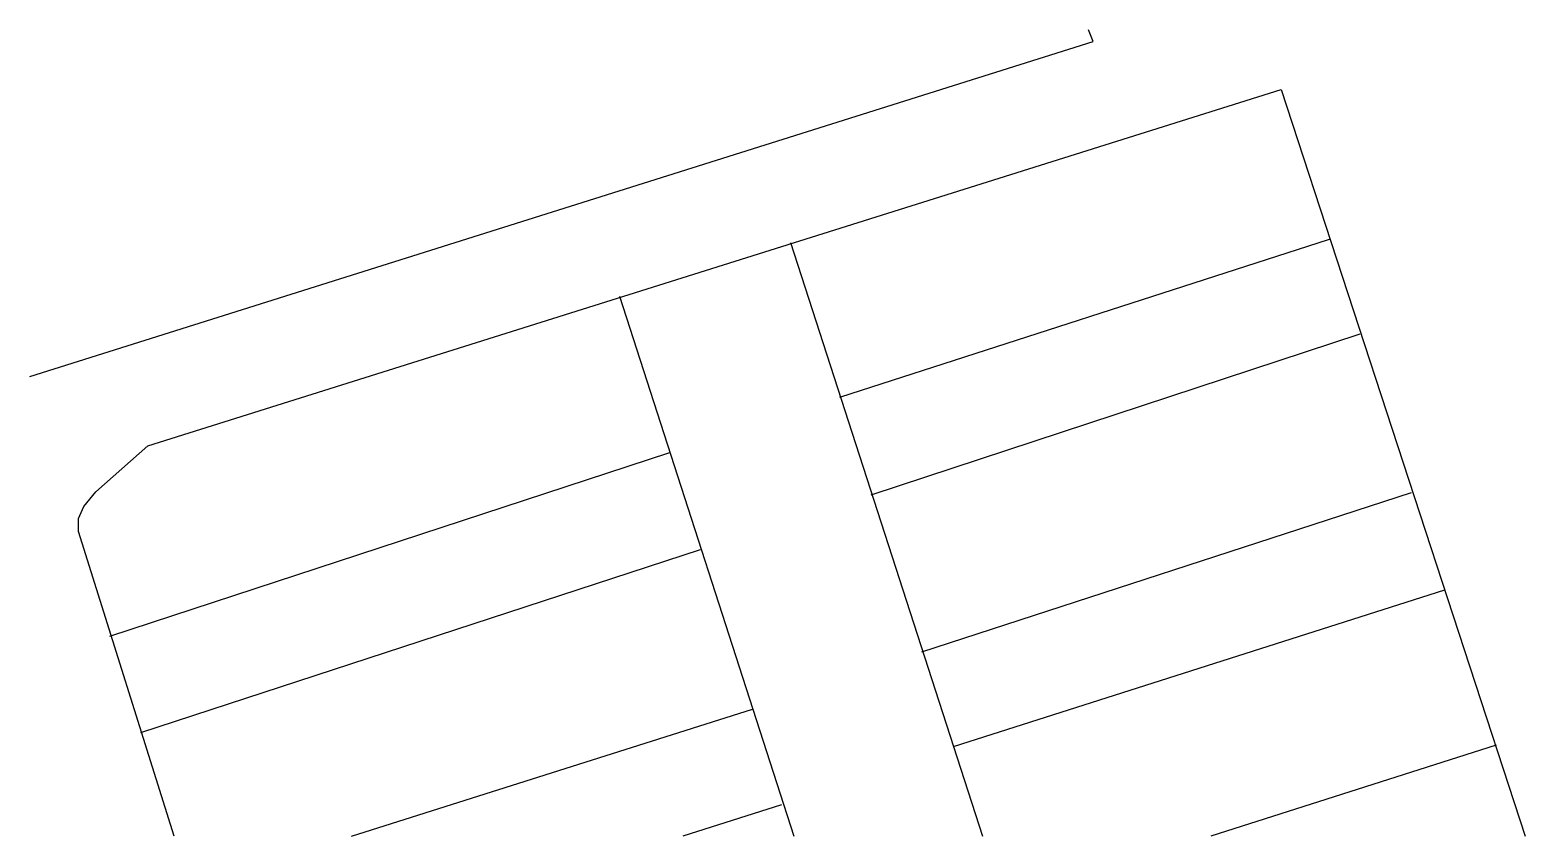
# Model space of a CAD drawing. Header units: millimetres. Extents: x 149998 to 151001, y 150999 to 152001.
# Drawn here: x 150592.6 to 150682.8, y 151000 to 151048.7 of the extents above; entities that cross this region are included whole.
import ezdxf

# ---------------------------------------------------------------- set-up
doc = ezdxf.new("R2010")
doc.units = ezdxf.units.MM
doc.layers.add('W0006', color=2, linetype='CONTINUOUS')
doc.layers.add('W0017', color=7, linetype='CONTINUOUS')

msp = doc.modelspace()

# ---------------------------------------------------------------- linework, layer by layer
at = {"layer": 'W0006'}
for points in [[(150641.438, 151026.492), (150671.006, 151036.029)], [(150643.339, 151020.607), (150672.857, 151030.311)], [(150597.392, 151012.062), (150631.188, 151023.148)], [(150646.39, 151011.123), (150675.955, 151020.728)], [(150599.255, 151006.252), (150633.044, 151017.305)], [(150677.945, 151014.852), (150648.286, 151005.394)], [(150611.976, 151000), (150636.18, 151007.653)], [(150681.048, 151005.488), (150663.827, 151000)], [(150637.925, 151001.89), (150631.978, 151000)]]:
    msp.add_lwpolyline(points, dxfattribs=at)
at = {"layer": 'W0017'}
for points in [[(150592.562, 151027.733), (150656.739, 151047.958), (150656.442, 151048.658)], [(150601.27, 151000), (150595.492, 151018.386), (150595.501, 151019.167), (150595.808, 151019.899), (150596.533, 151020.773), (150599.674, 151023.545), (150668.08, 151045.063), (150682.801, 151000)], [(150638.457, 151035.83), (150650.053, 151000)], [(150628.141, 151032.593), (150638.663, 151000)]]:
    msp.add_lwpolyline(points, dxfattribs=at)

doc.saveas('drawing.dxf')
